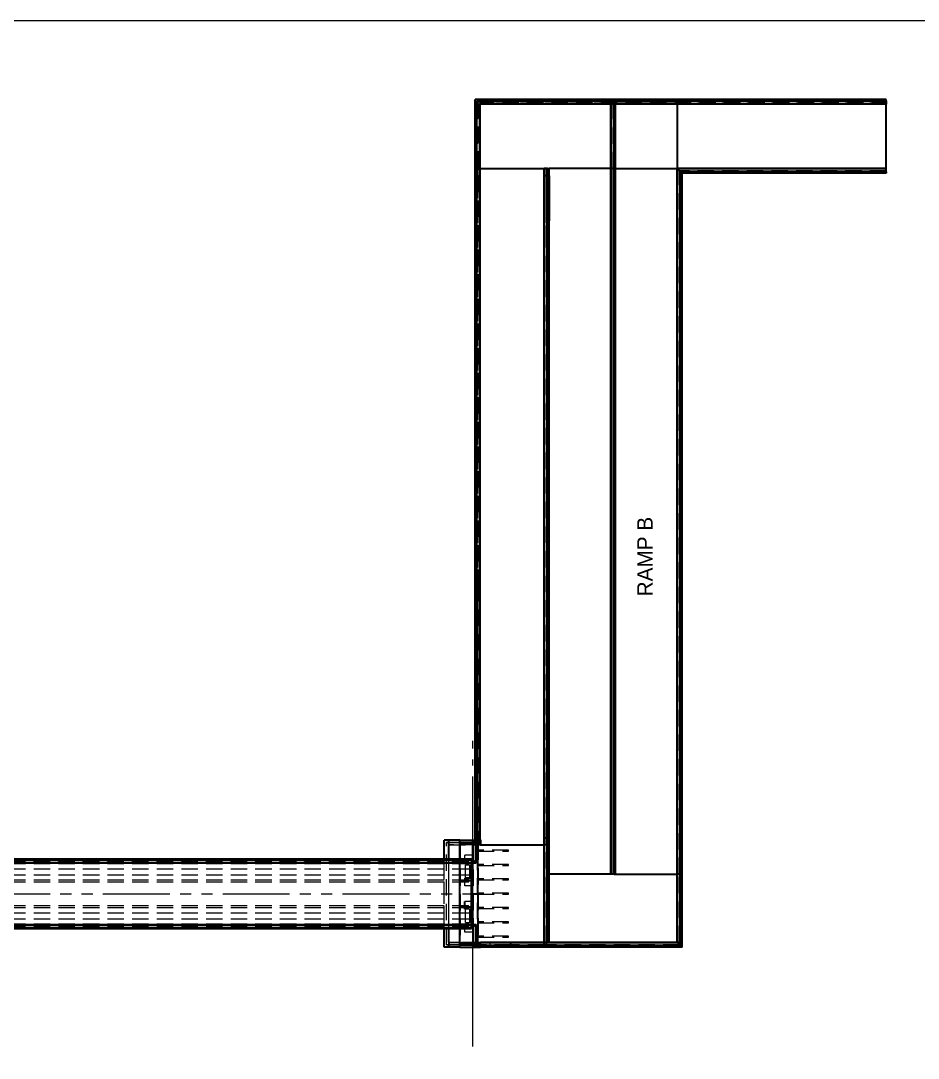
# Model space of a CAD drawing. Extents: x -9 to 613, y -379 to 18.
# Drawn here: x 165.6 to 340.6, y -193 to 9.3 of the extents above; entities that cross this region are included whole.
import ezdxf
from ezdxf.enums import TextEntityAlignment as Align

# ---------------------------------------------------------------- set-up
doc = ezdxf.new("R2010")
doc.units = 21
doc.header["$MEASUREMENT"] = 0
for name, pattern in [('DGN2', [0.12, 0.08, -0.04]), ('DGN6', [0.584, 0.32, -0.056, 0.048, -0.056, 0.048, -0.056]), ('DGN7', [0.726, 0.59, -0.053, 0.03, -0.053])]:
    doc.linetypes.add(name, pattern=pattern)
for name, color, linetype, lineweight in [('AppSlabConc', 3, 'Continuous', 30), ('AppSlabConc_h', 3, 'DGN2', 20), ('BaseLineSurveyPGL', 1, 'DGN6', 9), ('BeamConc_h', 3, 'DGN2', 20), ('BearingPadMisc', 5, 'Continuous', 15), ('Border', 7, 'Continuous', 15), ('CL_Major', 1, 'DGN7', 9), ('PileConc', 3, 'Continuous', 30), ('PileConc_h', 3, 'DGN2', 20), ('Rebar_h', 2, 'DGN2', 15), ('SubStrConc', 3, 'Continuous', 30), ('SubStrConc2', 3, 'Continuous', 30), ('SubStrConc2_h', 3, 'DGN2', 30), ('SubStrConc_h', 3, 'DGN2', 30), ('SupstrConc', 3, 'Continuous', 30), ('SupstrConc3_h', 3, 'DGN2', 20), ('SupstrConc_h', 3, 'DGN2', 20), ('TextStructures', 7, 'Continuous', 9), ('TrafBarrierConc', 3, 'Continuous', 30), ('WallConc', 3, 'Continuous', 30), ('WallConc_h', 3, 'DGN2', 20), ('WallMSEPanel', 3, 'Continuous', 30), ('WallMSEPanel_h', 3, 'DGN2', 20)]:
    doc.layers.add(name, color=color, linetype=linetype, lineweight=lineweight)
doc.styles.add('FDOT Structures', font='FDOT.ttf')

msp = doc.modelspace()

# ---------------------------------------------------------------- linework, layer by layer
at = {"layer": 'AppSlabConc'}
for points in [[(293.599305, -6.958334), (293.599305, -19.457684)], [(334.374521, -19.457684), (334.374521, -6.958334)], [(255.183015, -19.457684), (267.682637, -19.457684)], [(280.640971, -19.457684), (268.640971, -19.457684)], [(281.599304, -19.457684), (293.599305, -19.457684)], [(255.183015, -150.397507), (255.276054, -150.397506)], [(255.234408, -150.939173), (255.276065, -150.939172)], [(255.234408, -151.397537), (261.432826, -151.397537), (267.682637, -151.397537)], [(255.276054, -150.397506), (255.276065, -150.939172)], [(280.640971, -157.066396), (268.640971, -157.066396)], [(281.599304, -157.066396), (293.599305, -157.066396)]]:
    msp.add_lwpolyline(points, dxfattribs=at)
at = {"layer": 'AppSlabConc_h', "ltscale": 40}
for points in [[(268.14097, -19.457684), (268.14097, -157.066396)], [(254.734402, -151.10585), (254.734408, -151.397537)], [(255.183015, -150.939174), (255.276065, -150.939172)], [(255.183015, -150.939174), (255.234408, -150.939173)], [(254.734429, -152.421326), (254.734433, -152.587993)], [(268.640971, -157.066396), (268.14097, -157.066396)], [(268.14097, -157.066396), (268.14097, -170.397537)], [(280.640971, -157.066396), (268.14097, -157.066396)], [(254.7348, -170.397537), (254.734806, -170.689183)], [(254.776476, -170.855849), (254.865055, -170.855847), (255.2348, -170.85584)]]:
    msp.add_lwpolyline(points, dxfattribs=at)
at = {"layer": 'BaseLineSurveyPGL', "ltscale": 40, "flags": 128}
for points in [[(41.484604, -160.901918), (148.834604, -160.899702), (253.734604, -160.897537)], [(41.734604, -160.901913), (148.834604, -160.899702), (253.484604, -160.897543)]]:
    msp.add_lwpolyline(points, dxfattribs=at)
at = {"layer": 'BeamConc_h', "ltscale": 40}
for points in [[(148.959474, -154.608033), (253.484474, -154.605876)], [(148.959483, -155.0247), (253.484483, -155.022543)], [(148.959504, -156.0247), (253.484504, -156.022543)], [(148.959528, -157.191366), (253.484528, -157.189209)], [(148.959548, -158.191366), (253.484548, -158.189209)], [(148.959557, -158.608033), (253.484557, -158.605876)], [(148.959651, -163.191366), (253.484651, -163.189209)], [(148.95966, -163.608033), (253.48466, -163.605876)], [(148.959681, -164.608033), (253.484681, -164.605876)], [(148.959705, -165.7747), (253.484705, -165.772543)], [(148.959725, -166.7747), (253.484725, -166.772543)], [(148.959734, -167.191366), (253.484734, -167.189209)]]:
    msp.add_lwpolyline(points, dxfattribs=at)
at = {"layer": 'BearingPadMisc', "linetype": 'DGN2', "ltscale": 40}
for points in [[(252.317821, -155.272567), (253.151155, -155.272549)], [(252.317876, -157.939233), (252.317821, -155.272567)], [(253.15121, -157.939216), (253.151155, -155.272549)], [(252.317876, -157.939233), (253.15121, -157.939216)], [(252.317999, -163.8559), (253.151332, -163.855883)], [(252.318054, -166.522567), (252.317999, -163.8559)], [(253.151387, -166.522549), (253.151332, -163.855883)], [(252.318054, -166.522567), (253.151387, -166.522549)]]:
    msp.add_lwpolyline(points, dxfattribs=at)
at = {"layer": 'Border'}
msp.add_lwpolyline([(-9.336, -379.336), (613.336, -379.336), (613.336, 9.336), (-9.336, 9.336)], close=True, dxfattribs=at)
at = {"layer": 'CL_Major', "ltscale": 40}
msp.add_line((253.734402, -190.689256), (253.734402, -131.10585), dxfattribs=at)
at = {"layer": 'PileConc'}
for points in [[(253.734467, -154.230871), (253.734468, -154.293371)], [(253.734479, -154.835037), (253.73448, -154.897537)], [(253.734729, -166.960037), (253.734728, -166.897537)], [(253.734742, -167.564204), (253.73474, -167.501704)]]:
    msp.add_lwpolyline(points, dxfattribs=at)
at = {"layer": 'PileConc_h', "ltscale": 40}
for points in [[(253.734449, -153.397537), (252.234449, -153.397568)], [(252.23448, -154.897568), (252.234449, -153.397568)], [(253.73448, -154.897537), (253.734449, -153.397537)], [(253.73448, -154.897537), (252.23448, -154.897568)], [(252.234573, -159.397568), (252.234542, -157.897568)], [(253.734573, -159.397537), (252.234573, -159.397568)], [(253.734635, -162.397537), (252.234635, -162.397568)], [(253.734666, -163.897537), (252.234666, -163.897568)], [(253.734728, -166.897537), (252.234728, -166.897568)], [(252.234759, -168.397568), (252.234728, -166.897568)], [(253.734759, -168.397537), (253.734728, -166.897537)], [(253.734759, -168.397537), (252.234759, -168.397568)]]:
    msp.add_lwpolyline(points, dxfattribs=at)
at = {"layer": 'Rebar_h', "ltscale": 40}
for points in [[(254.734408, -151.397537), (254.734463, -154.076537), (254.734468, -154.285537), (254.734604, -160.878537), (254.734608, -161.087537), (254.734744, -167.661537), (254.734747, -167.832537), (254.7348, -170.397537)], [(260.734429, -152.421202), (254.734429, -152.421326)], [(254.734433, -152.587993), (260.734433, -152.587869)], [(260.734433, -152.587869), (260.734429, -152.421202)], [(260.734487, -155.218821), (254.734487, -155.218945)], [(254.734487, -155.218945), (254.73449, -155.385612)], [(254.73449, -155.385612), (260.73449, -155.385488)], [(260.73449, -155.385488), (260.734487, -155.218821)], [(260.734545, -158.016441), (254.734545, -158.016564)], [(254.734545, -158.016564), (254.734548, -158.183231)], [(254.734548, -158.183231), (260.734548, -158.183107)], [(260.734548, -158.183107), (260.734545, -158.016441)], [(260.734602, -160.81406), (254.734602, -160.814183)], [(254.734602, -160.814183), (254.734606, -160.98085)], [(254.734606, -160.98085), (260.734606, -160.980726)], [(260.734606, -160.980726), (260.734602, -160.81406)], [(260.73466, -163.611679), (254.73466, -163.611802)], [(254.734664, -163.778469), (260.734664, -163.778345)], [(260.734664, -163.778345), (260.73466, -163.611679)], [(260.734718, -166.409298), (254.734718, -166.409421)], [(254.734718, -166.409421), (254.734721, -166.576088)], [(254.734721, -166.576088), (260.734721, -166.575964)], [(260.734721, -166.575964), (260.734718, -166.409298)], [(260.734776, -169.206917), (254.734776, -169.207041)], [(254.734776, -169.207041), (254.734779, -169.373707)], [(254.734779, -169.373707), (260.734779, -169.373583)], [(260.734779, -169.373583), (260.734776, -169.206917)]]:
    msp.add_lwpolyline(points, dxfattribs=at)
at = {"layer": 'SubStrConc'}
for points in [[(251.234464, -154.105922), (251.234402, -151.105922)], [(253.734402, -151.105871), (253.734408, -151.397537)], [(251.234806, -170.689256), (251.234744, -167.689256)], [(253.7348, -170.397537), (253.734806, -170.689204)]]:
    msp.add_lwpolyline(points, dxfattribs=at)
at = {"layer": 'SubStrConc2'}
for points in [[(251.234388, -150.439256), (255.234388, -150.439173)], [(251.234402, -151.105922), (251.234388, -150.439256)], [(251.234402, -151.105922), (253.755235, -151.10587)], [(255.234394, -150.730871), (255.234388, -150.439173)], [(253.484479, -154.855876), (253.734479, -154.855871)], [(253.484552, -158.355876), (253.734552, -158.355871)], [(253.484657, -163.439209), (253.734657, -163.439204)], [(253.484729, -166.939209), (253.734729, -166.939204)], [(251.234806, -170.689256), (253.75564, -170.689204)], [(251.23482, -171.355922), (251.234806, -170.689256)], [(251.23482, -171.355922), (255.23482, -171.35584)], [(255.2348, -170.897506), (255.234811, -170.897506)], [(255.23482, -171.35584), (255.234811, -170.897506)]]:
    msp.add_lwpolyline(points, dxfattribs=at)
at = {"layer": 'SubStrConc2_h', "ltscale": 40}
for points in [[(251.234398, -150.897589), (255.234398, -150.897506)], [(251.234398, -150.897589), (254.734398, -150.897517)], [(251.234402, -151.105922), (254.734402, -151.10585)], [(251.234408, -151.397537), (251.2348, -170.397537)], [(253.734402, -151.105871), (254.734402, -151.10585)], [(253.734408, -151.397537), (253.734604, -160.897537)], [(253.755235, -151.10587), (254.734402, -151.10585)], [(254.734398, -150.897517), (255.234398, -150.897506)], [(254.734398, -150.897517), (254.864618, -150.897514), (255.234398, -150.897506)], [(254.734402, -151.10585), (254.734398, -150.897517)], [(251.234479, -154.855922), (253.734479, -154.855871)], [(251.234479, -154.855922), (253.484479, -154.855876)], [(251.234552, -158.355922), (251.234479, -154.855922)], [(253.734552, -158.355871), (253.734479, -154.855871)], [(251.234552, -158.355922), (253.734552, -158.355871)], [(251.234552, -158.355922), (253.484552, -158.355876)], [(253.734604, -160.897537), (253.7348, -170.397537)], [(251.234657, -163.439256), (253.734657, -163.439204)], [(251.234657, -163.439256), (253.484657, -163.439209)], [(251.234729, -166.939256), (251.234657, -163.439256)], [(253.734729, -166.939204), (253.734657, -163.439204)], [(251.234729, -166.939256), (253.734729, -166.939204)], [(251.234729, -166.939256), (253.484729, -166.939209)], [(251.234806, -170.689256), (254.734806, -170.689183)], [(251.234811, -170.897589), (255.2348, -170.897506)], [(251.234811, -170.897589), (254.734811, -170.897517)], [(253.734806, -170.689204), (254.734806, -170.689183)], [(253.755635, -170.689204), (254.245242, -170.689193), (254.734806, -170.689183)], [(253.75564, -170.689204), (254.734806, -170.689183)], [(254.734811, -170.897517), (254.734806, -170.689183)], [(254.734811, -170.897517), (255.2348, -170.897506)], [(254.734811, -170.897517), (254.86502, -170.897514), (255.2348, -170.897506)]]:
    msp.add_lwpolyline(points, dxfattribs=at)
at = {"layer": 'SubStrConc_h', "ltscale": 40}
for points in [[(251.23482, -171.355871), (251.234388, -150.439256)], [(251.234806, -170.689256), (251.234402, -151.105922)], [(254.734806, -170.689183), (254.734402, -151.10585)], [(254.734402, -151.10585), (254.734604, -160.897517)], [(251.234744, -167.689256), (251.234464, -154.105922)], [(253.734542, -157.897537), (252.234542, -157.897568)], [(253.734573, -159.397537), (253.734542, -157.897537)], [(253.734604, -160.897537), (254.734604, -160.897517)], [(254.734604, -160.897517), (254.734806, -170.689183)], [(252.234666, -163.897568), (252.234635, -162.397568)], [(253.734666, -163.897537), (253.734635, -162.397537)], [(254.73466, -163.611802), (254.734664, -163.778469)]]:
    msp.add_lwpolyline(points, dxfattribs=at)
at = {"layer": 'SupstrConc'}
for points in [[(148.834464, -154.108036), (253.484464, -154.105876)], [(253.484467, -154.230876), (253.484464, -154.105876)], [(253.484604, -160.897543), (253.48448, -154.897543)], [(253.484728, -166.897543), (253.484604, -160.897543)], [(148.834744, -167.691369), (253.484744, -167.689209)], [(253.484744, -167.689209), (253.484742, -167.564209)]]:
    msp.add_lwpolyline(points, dxfattribs=at)
at = {"layer": 'SupstrConc3_h', "ltscale": 40}
for points in [[(253.755231, -151.10587), (254.244842, -151.10586), (254.734402, -151.10585)], [(254.724682, -150.939184), (255.183015, -150.939174)], [(254.776065, -150.939183), (255.183015, -150.939174)], [(255.183015, -151.397537), (255.183015, -150.939174)], [(254.42198, -154.897523), (253.7553, -154.23087)], [(254.422228, -166.897523), (253.755575, -167.564204)]]:
    msp.add_lwpolyline(points, dxfattribs=at)
at = {"layer": 'SupstrConc_h', "ltscale": 40}
for points in [[(148.834468, -154.316327), (253.484468, -154.314168)], [(148.834469, -154.357152), (253.484469, -154.354993)], [(148.83447, -154.399644), (253.48447, -154.397484)], [(148.834738, -167.399761), (253.484738, -167.397601)], [(148.834739, -167.442252), (253.484739, -167.440092)], [(148.83474, -167.483077), (253.48474, -167.480917)]]:
    msp.add_lwpolyline(points, dxfattribs=at)
at = {"layer": 'TrafBarrierConc'}
for points in [[(254.516348, -6.5), (254.516348, -6.291667)], [(254.724682, -6.291667), (254.516348, -6.291667)], [(254.516348, -6.958334), (254.516348, -6.5)], [(254.516348, -19.457684), (254.516348, -6.958334)], [(254.578848, -6.5), (254.578848, -6.354167)], [(254.724682, -6.354167), (254.578848, -6.354167)], [(254.578848, -6.958334), (254.578848, -6.5)], [(254.578848, -19.457684), (254.578848, -6.958334)], [(255.183015, -6.291667), (254.724682, -6.291667)], [(255.183015, -6.354167), (254.724682, -6.354167)], [(255.120515, -6.958334), (255.120515, -6.895834)], [(255.183015, -6.895834), (255.120515, -6.895834)], [(255.120515, -19.457684), (255.120515, -6.958334)], [(280.640971, -6.291667), (255.183015, -6.291667)], [(280.640971, -6.354167), (255.183015, -6.354167)], [(280.640971, -6.895834), (255.183015, -6.895834)], [(281.099304, -6.291667), (280.640971, -6.291667)], [(281.099304, -6.354167), (280.640971, -6.354167)], [(281.099304, -6.895834), (280.640971, -6.895834)], [(280.703471, -19.457684), (280.703471, -6.958334)], [(281.099304, -6.291667), (281.099304, -6.354167)], [(293.599305, -6.291667), (281.099304, -6.291667)], [(293.599305, -6.354167), (281.099304, -6.354167)], [(293.599305, -6.895834), (281.099304, -6.895834)], [(281.245138, -19.457684), (281.245138, -6.958334)], [(281.307638, -19.457684), (281.307638, -6.958334)], [(334.374521, -6.291667), (293.599305, -6.291667)], [(293.599305, -6.291667), (293.599305, -6.354167)], [(334.374521, -6.354167), (293.599305, -6.354167)], [(334.374521, -6.895834), (293.599305, -6.895834)], [(334.374521, -6.291667), (334.374521, -6.354167)], [(254.516348, -19.557684), (254.516348, -19.457684)], [(254.516348, -19.457684), (254.578848, -19.457684)], [(254.516348, -20.876082), (254.516348, -19.557684)], [(254.578848, -19.557684), (254.578848, -19.457684)], [(254.578848, -20.876082), (254.578848, -19.557684)], [(255.120515, -19.557684), (255.120515, -19.457684)], [(255.120515, -20.876082), (255.120515, -19.557684)], [(267.745137, -19.557684), (267.745137, -19.457684)], [(267.745137, -20.876082), (267.745137, -19.557684)], [(268.349304, -19.457684), (268.286804, -19.457684)], [(268.286804, -19.557684), (268.286804, -19.457684)], [(268.286804, -20.876082), (268.286804, -19.557684)], [(268.349304, -19.557684), (268.349304, -19.457684)], [(268.349304, -20.876082), (268.349304, -19.557684)], [(280.703471, -157.066396), (280.703471, -19.457684)], [(281.307638, -19.457684), (281.245138, -19.457684)], [(281.245138, -157.066396), (281.245138, -19.457684)], [(281.307638, -157.066396), (281.307638, -19.457684)], [(334.374521, -19.520184), (293.661805, -19.520184)], [(293.661805, -157.066396), (293.661805, -19.520184)], [(334.374521, -20.06185), (294.203471, -20.06185)], [(294.265971, -20.12435), (294.203471, -20.06185)], [(294.203471, -157.066396), (294.203471, -20.06185)], [(334.374521, -20.12435), (294.265971, -20.12435)], [(294.265971, -157.066396), (294.265971, -20.12435)], [(334.374521, -20.12435), (334.374521, -20.06185)], [(254.516348, -150.079139), (254.516348, -20.876082)], [(254.578848, -150.079139), (254.578848, -20.876082)], [(255.120515, -150.079139), (255.120515, -20.876082)], [(267.745137, -150.079139), (267.745137, -20.876082)], [(268.286804, -150.079139), (268.286804, -20.876082)], [(268.349304, -150.079139), (268.349304, -20.876082)], [(253.755228, -150.730871), (255.234408, -150.730871)], [(253.755228, -150.730871), (253.817729, -150.793371)], [(253.7553, -154.23087), (253.755228, -150.730871)], [(253.817729, -150.793371), (255.234408, -150.793371)], [(253.817801, -154.293369), (253.817729, -150.793371)], [(254.359407, -151.335037), (254.776073, -151.335037)], [(254.359407, -151.335037), (254.421908, -151.397537)], [(254.359479, -154.835024), (254.359407, -151.335037)], [(254.421908, -151.397537), (254.776075, -151.397537)], [(254.42198, -154.897523), (254.421908, -151.397537)], [(254.516348, -150.397521), (254.516348, -150.079139)], [(254.516348, -150.397521), (254.578848, -150.39752)], [(254.578848, -150.39752), (254.578848, -150.079139)], [(254.578848, -150.39752), (254.692721, -150.397518)], [(254.692721, -150.397518), (254.776054, -150.397516)], [(254.776054, -150.397516), (254.948285, -150.397512), (255.120515, -150.397509)], [(254.776066, -150.990589), (254.776065, -150.939183)], [(255.120515, -151.335037), (254.948294, -151.335037), (254.776073, -151.335037)], [(255.120515, -150.397509), (255.120515, -150.079139)], [(255.120515, -150.397509), (255.183015, -150.397507)], [(255.120515, -151.335037), (255.234408, -151.335037)], [(255.183015, -151.397537), (255.234408, -151.397537)], [(255.234408, -150.730871), (255.234408, -150.793371)], [(255.234408, -150.793371), (255.234408, -151.335037)], [(255.234408, -151.335037), (255.234408, -151.397537)], [(267.745137, -151.397537), (267.745137, -150.079139)], [(267.745137, -170.397537), (267.745137, -151.397537)], [(268.286804, -151.397537), (268.286804, -150.079139)], [(268.349304, -151.397537), (268.286804, -151.397537)], [(268.286804, -170.397537), (268.286804, -151.397537)], [(268.349304, -151.397537), (268.349304, -150.079139)], [(268.349304, -170.397537), (268.349304, -151.397537)], [(148.834467, -154.233036), (253.484467, -154.230876)], [(148.834468, -154.295536), (253.484468, -154.293376)], [(148.834479, -154.837202), (253.484479, -154.835043)], [(148.83448, -154.899702), (253.48448, -154.897543)], [(253.484467, -154.230876), (253.484468, -154.293376)], [(253.484468, -154.293376), (253.484479, -154.835043)], [(253.484479, -154.835043), (253.48448, -154.897543)], [(253.734467, -154.230871), (253.7553, -154.23087)], [(253.734468, -154.293371), (253.817801, -154.293369)], [(253.734468, -154.293371), (253.734479, -154.835037)], [(253.734479, -154.835037), (254.359479, -154.835024)], [(253.73448, -154.897537), (254.42198, -154.897523)], [(253.7553, -154.23087), (253.817801, -154.293369)], [(254.359479, -154.835024), (254.42198, -154.897523)], [(281.307638, -157.066396), (281.245138, -157.066396)], [(293.661805, -170.397537), (293.661805, -157.066396)], [(294.265971, -157.066396), (294.203471, -157.066396)], [(294.203471, -170.397537), (294.203471, -157.066396)], [(294.265971, -170.397537), (294.265971, -157.066396)], [(148.834728, -166.899702), (253.484728, -166.897543)], [(148.834729, -166.962202), (253.484729, -166.960043)], [(148.83474, -167.503869), (253.48474, -167.501709)], [(148.834742, -167.566369), (253.484742, -167.564209)], [(253.484729, -166.960043), (253.484728, -166.897543)], [(253.48474, -167.501709), (253.484729, -166.960043)], [(253.484742, -167.564209), (253.48474, -167.501709)], [(253.734728, -166.897537), (254.422228, -166.897523)], [(253.734729, -166.960037), (254.359729, -166.960024)], [(253.73474, -167.501704), (253.734729, -166.960037)], [(253.73474, -167.501704), (253.818074, -167.501702)], [(253.734742, -167.564204), (253.755575, -167.564204)], [(253.755575, -167.564204), (253.818074, -167.501702)], [(253.755575, -167.564204), (253.755647, -171.064204)], [(253.818074, -167.501702), (253.818146, -171.001704)], [(254.359729, -166.960024), (254.422228, -166.897523)], [(254.359729, -166.960024), (254.359801, -170.460037)], [(254.422228, -166.897523), (254.4223, -170.397537)], [(253.755647, -171.064204), (253.818146, -171.001704)], [(253.755647, -171.064204), (255.2348, -171.064204)], [(253.818146, -171.001704), (255.2348, -171.001704)], [(254.359801, -170.460037), (254.4223, -170.397537)], [(254.359801, -170.460037), (255.2348, -170.460037)], [(254.4223, -170.397537), (255.2348, -170.397537)], [(255.2348, -170.460037), (255.2348, -170.397537)], [(261.20366, -170.460037), (255.2348, -170.460037)], [(255.2348, -170.85584), (255.2348, -170.460037)], [(255.2348, -171.001704), (255.2348, -170.460037)], [(255.2348, -171.064204), (255.2348, -171.001704)], [(255.276479, -171.001704), (255.276476, -170.855839)], [(261.20366, -171.001704), (255.276479, -171.001704)], [(255.276481, -171.064204), (255.276479, -171.001704)], [(261.20366, -171.064204), (255.276481, -171.064204)], [(267.682637, -170.460037), (261.20366, -170.460037)], [(267.682637, -171.001704), (261.20366, -171.001704)], [(267.682637, -171.064204), (261.20366, -171.064204)], [(268.14097, -170.460037), (267.682637, -170.460037)], [(268.14097, -171.001704), (267.682637, -171.001704)], [(267.682637, -171.064204), (267.682637, -171.001704)], [(268.14097, -171.064204), (267.682637, -171.064204)], [(293.661805, -170.460037), (268.14097, -170.460037)], [(294.057637, -171.001704), (268.14097, -171.001704)], [(294.057637, -171.064204), (268.14097, -171.064204)], [(293.661805, -170.460037), (293.661805, -170.397537)], [(293.661805, -170.460037), (294.057637, -170.85587)], [(294.203471, -171.001704), (294.057638, -171.001704)], [(294.265971, -171.064204), (294.057638, -171.064204)], [(294.203471, -170.855871), (294.203471, -170.397537)], [(294.203471, -171.001704), (294.203471, -170.855871)], [(294.265971, -170.855871), (294.265971, -170.397537)], [(294.265971, -171.064204), (294.265971, -170.855871)]]:
    msp.add_lwpolyline(points, dxfattribs=at)
at = {"layer": 'WallConc'}
for points in [[(254.224682, -6.5), (254.224682, -6)], [(254.724682, -6), (254.224682, -6)], [(255.183015, -6), (254.724682, -6)], [(280.640971, -6), (255.183015, -6)], [(281.099304, -6), (280.640971, -6)], [(281.099304, -6.291667), (281.099304, -6)], [(293.599305, -6), (281.099304, -6)], [(334.374521, -6), (293.599305, -6)], [(293.599305, -6.291667), (293.599305, -6)], [(334.374521, -6.291667), (334.374521, -6)], [(254.224682, -6.958334), (254.224682, -6.5)], [(254.224682, -19.457684), (254.224682, -6.958334)], [(281.599304, -19.457684), (281.599304, -6.958334)], [(254.224682, -19.557684), (254.224682, -19.457684)], [(254.516348, -19.457684), (254.224682, -19.457684)], [(254.224682, -20.876082), (254.224682, -19.557684)], [(268.349304, -19.457684), (268.640971, -19.457684)], [(268.640971, -19.557684), (268.640971, -19.457684)], [(268.640971, -20.876082), (268.640971, -19.557684)], [(281.307638, -19.457684), (281.599304, -19.457684)], [(281.599304, -157.066396), (281.599304, -19.457684)], [(294.265971, -20.12435), (294.557638, -20.416017)], [(334.374521, -20.12435), (334.374521, -20.416017)], [(254.224682, -150.079139), (254.224682, -20.876082)], [(268.640971, -150.079139), (268.640971, -20.876082)], [(268.640971, -20.876082), (268.640971, -29.704698)], [(294.557638, -157.066396), (294.557638, -20.416017)], [(334.374521, -20.416017), (294.557638, -20.416017)], [(248.151116, -154.105986), (248.151116, -150.439204)], [(249.109449, -150.439204), (248.151116, -150.439204)], [(251.234388, -150.439204), (249.109449, -150.439204)], [(249.109449, -151.397537), (249.109449, -150.439204)], [(251.234388, -150.439256), (251.234388, -150.439204)], [(254.224682, -150.397527), (254.224682, -150.079139)], [(254.516348, -150.397521), (254.224682, -150.397527)], [(268.349304, -151.397537), (268.640971, -151.397537)], [(268.640971, -151.397537), (268.640971, -150.079139)], [(268.640971, -170.397537), (268.640971, -151.397537)], [(281.307638, -157.066396), (281.599304, -157.066396)], [(294.265971, -157.066396), (294.557638, -157.066396)], [(294.557638, -170.397537), (294.557638, -157.066396)], [(248.151116, -171.355871), (248.151116, -167.689319)], [(249.109449, -171.355871), (248.151116, -171.355871)], [(249.109449, -170.397537), (249.109449, -171.355871)], [(251.23482, -171.355871), (249.109449, -171.355871)], [(255.276481, -171.064204), (255.276487, -171.355871)], [(261.20366, -171.355871), (255.276487, -171.355871)], [(267.682637, -171.355871), (261.20366, -171.355871)], [(267.682637, -171.064204), (267.682637, -171.355871)], [(268.14097, -171.355871), (267.682637, -171.355871)], [(294.057637, -171.355871), (268.14097, -171.355871)], [(294.557638, -171.355871), (294.057638, -171.355871)], [(294.557638, -170.855871), (294.557638, -170.397537)], [(294.557638, -171.355871), (294.557638, -170.855871)]]:
    msp.add_lwpolyline(points, dxfattribs=at)
at = {"layer": 'WallConc_h', "ltscale": 40}
for points in [[(268.14097, -19.457684), (268.14097, -26.1841)], [(268.14097, -19.457684), (268.14097, -22.79761)], [(268.14097, -22.79761), (268.14097, -33.803703)], [(268.14097, -26.1841), (268.14097, -37.190194)], [(268.640971, -33.752906), (268.140971, -33.803703)], [(268.640971, -37.139396), (268.140971, -37.190194)], [(281.099304, -139.612229), (281.099304, -150.445563)], [(281.599304, -139.662229), (281.099304, -139.612229)], [(281.099304, -142.945563), (281.099304, -153.778896)], [(281.599304, -142.995563), (281.099304, -142.945563)], [(248.151116, -171.355871), (248.151116, -150.439204)], [(249.109449, -150.939204), (248.651116, -150.939204)], [(251.192732, -150.939204), (248.651116, -150.939204)], [(251.234399, -150.939204), (249.109449, -150.939204)], [(249.109449, -151.397537), (251.234408, -151.397537)], [(281.099304, -150.445563), (281.099304, -157.066396)], [(248.151116, -167.689319), (248.151116, -154.105986)], [(249.109449, -170.855871), (248.651116, -170.855871)], [(253.734815, -170.855871), (248.651116, -170.855871)], [(251.2348, -170.397537), (249.109449, -170.397537)], [(251.23481, -170.855871), (249.109449, -170.855871)]]:
    msp.add_lwpolyline(points, dxfattribs=at)
at = {"layer": 'WallMSEPanel'}
for points in [[(254.578848, -6.958334), (255.120515, -6.958334)], [(255.183015, -6.354167), (255.183015, -6.895834)], [(255.183015, -19.457684), (255.183015, -6.958334)], [(280.640971, -6.958334), (255.183015, -6.958334)], [(280.640971, -6.354167), (280.640971, -6.895834)], [(280.640971, -19.457684), (280.640971, -6.958334)], [(281.245138, -6.958334), (280.703471, -6.958334)], [(281.099304, -6.354167), (281.099304, -6.895834)], [(281.099304, -6.895834), (281.099304, -6.958334)], [(293.599305, -6.958334), (281.599304, -6.958334)], [(293.599305, -6.354167), (293.599305, -6.895834)], [(293.599305, -6.895834), (293.599305, -6.958334)], [(334.374521, -6.958334), (293.599305, -6.958334)], [(334.374521, -6.354167), (334.374521, -6.895834)], [(334.374521, -6.895834), (334.374521, -6.958334)], [(254.578848, -19.457684), (255.120515, -19.457684)], [(254.578848, -19.557684), (255.120515, -19.557684)], [(255.120515, -19.457684), (255.183015, -19.457684)], [(255.183015, -19.557684), (255.183015, -19.457684)], [(255.183015, -20.876082), (255.183015, -19.557684)], [(267.745137, -19.457684), (267.682637, -19.457684)], [(267.682637, -19.557684), (267.682637, -19.457684)], [(267.682637, -20.876082), (267.682637, -19.557684)], [(268.286804, -19.457684), (267.745137, -19.457684)], [(268.286804, -19.557684), (267.745137, -19.557684)], [(280.703471, -19.457684), (280.640971, -19.457684)], [(280.640971, -157.066396), (280.640971, -19.457684)], [(281.245138, -19.457684), (280.703471, -19.457684)], [(334.374521, -19.457684), (293.599305, -19.457684)], [(293.599305, -157.066396), (293.599305, -19.457684)], [(293.661805, -19.520184), (293.599305, -19.457684)], [(294.203471, -20.06185), (293.661805, -19.520184)], [(334.374521, -19.520184), (334.374521, -19.457684)], [(334.374521, -20.06185), (334.374521, -19.520184)], [(254.578848, -20.876082), (255.120515, -20.876082)], [(255.183015, -150.079139), (255.183015, -20.876082)], [(267.682637, -150.079139), (267.682637, -20.876082)], [(268.286804, -20.876082), (267.745137, -20.876082)], [(249.109449, -154.105966), (249.109449, -151.397537)], [(253.734408, -151.397537), (253.755241, -151.397537)], [(253.738576, -151.397537), (253.738533, -151.397537), (253.737408, -151.397537), (253.736199, -151.397537), (253.734408, -151.397537)], [(254.578848, -150.079139), (255.120515, -150.079139)], [(254.724682, -150.439184), (254.724682, -150.397517)], [(255.183015, -150.397507), (255.183015, -150.079139)], [(255.183015, -150.439174), (255.183015, -150.397507)], [(267.682637, -151.397537), (267.682637, -150.079139)], [(267.745137, -151.397537), (267.682637, -151.397537)], [(267.682637, -170.397537), (267.682637, -151.397537)], [(268.286804, -150.079139), (267.745137, -150.079139)], [(268.286804, -151.397537), (267.745137, -151.397537)], [(280.703471, -157.066396), (280.640971, -157.066396)], [(281.245138, -157.066396), (280.703471, -157.066396)], [(293.599305, -170.397537), (293.599305, -157.066396)], [(293.661805, -157.066396), (293.599305, -157.066396)], [(294.203471, -157.066396), (293.661805, -157.066396)], [(249.109449, -170.397537), (249.109449, -167.689299)], [(253.7348, -170.397537), (253.755634, -170.397537)], [(261.20366, -170.397537), (255.2348, -170.397537)], [(255.2348, -170.855871), (255.276476, -170.855871)], [(255.276476, -170.855871), (255.276476, -170.855839)], [(267.682637, -170.397537), (261.20366, -170.397537)], [(261.20366, -171.001704), (261.20366, -170.460037)], [(267.745137, -170.397537), (267.682637, -170.397537)], [(267.682637, -170.460037), (267.682637, -170.397537)], [(267.682637, -171.001704), (267.682637, -170.460037)], [(268.286804, -170.397537), (267.745137, -170.397537)], [(268.14097, -171.001704), (268.14097, -170.460037)], [(268.349304, -170.397537), (268.286804, -170.397537)], [(268.349304, -170.397537), (268.640971, -170.397537)], [(293.599305, -170.397537), (281.120138, -170.397537), (268.640971, -170.397537)], [(293.661805, -170.460037), (293.599305, -170.397537)], [(294.203471, -170.397537), (293.661805, -170.397537)], [(294.057637, -170.85587), (294.057637, -170.85587), (294.057638, -170.85587), (294.057638, -170.855871)]]:
    msp.add_lwpolyline(points, dxfattribs=at)
at = {"layer": 'WallMSEPanel_h', "ltscale": 40}
for points in [[(254.724682, -6.5), (254.724682, -100.67383)], [(254.724682, -6.958334), (254.724682, -6.5)], [(255.183015, -6.5), (254.724682, -6.5)], [(254.724682, -6.5), (334.374521, -6.5)], [(254.724682, -19.457684), (254.724682, -6.958334)], [(280.640971, -6.5), (255.183015, -6.5)], [(255.183015, -6.958334), (334.374521, -6.958334)], [(281.099304, -6.5), (280.640971, -6.5)], [(293.599305, -6.5), (281.099304, -6.5)], [(293.599305, -6.958334), (281.099304, -6.958334)], [(281.099304, -19.457684), (281.099304, -6.958334)], [(281.099304, -6.958334), (281.099304, -157.066396)], [(281.599304, -6.958334), (281.099304, -6.958334)], [(334.374521, -6.5), (293.599305, -6.5)], [(254.724682, -19.557684), (254.724682, -19.457684)], [(254.724682, -20.876082), (254.724682, -19.557684)], [(268.140971, -19.557684), (268.140971, -19.457684)], [(268.140971, -19.457684), (268.140971, -170.397537)], [(268.140971, -20.876082), (268.140971, -19.557684)], [(281.099304, -157.066396), (281.099304, -19.457684)], [(281.099304, -150.445563), (281.099304, -19.457684)], [(281.099304, -139.612229), (281.099304, -19.457684)], [(294.057638, -19.916017), (294.057638, -170.855871)], [(294.057638, -157.066396), (294.057638, -19.916017)], [(334.374521, -19.916017), (294.057638, -19.916017)], [(254.724682, -150.079139), (254.724682, -20.876082)], [(268.140971, -150.079139), (268.140971, -20.876082)], [(268.140971, -22.79761), (268.140971, -20.876082)], [(268.140971, -33.803703), (268.140971, -20.876082)], [(268.140971, -26.1841), (268.140971, -22.79761)], [(268.140971, -150.079139), (268.140971, -26.1841)], [(268.140971, -150.079139), (268.140971, -37.190194)], [(254.724682, -100.67383), (254.724682, -150.939204)], [(255.183015, -100.67383), (254.724682, -100.67383)], [(255.183015, -100.67383), (255.183015, -151.397537)], [(281.099304, -157.066396), (281.099304, -142.945563)], [(248.651116, -170.855871), (248.651116, -150.939204)], [(248.651116, -150.939204), (254.724682, -150.939204)], [(249.109449, -170.397537), (249.109449, -151.397537)], [(254.776075, -151.397537), (249.109449, -151.397537)], [(249.109449, -151.397537), (255.183015, -151.397537)], [(251.192732, -150.939204), (253.734393, -150.939204)], [(254.724682, -150.939204), (253.734393, -150.939204)], [(253.755241, -151.397537), (254.469128, -151.397537), (255.183015, -151.397537)], [(254.724682, -150.397517), (254.724682, -150.079139)], [(254.724682, -150.939184), (254.724682, -150.439184)], [(254.776065, -150.939183), (254.724682, -150.939184)], [(254.776066, -150.990589), (254.776075, -151.397537)], [(254.776075, -151.397537), (255.183015, -151.397537)], [(255.183015, -150.939174), (255.183015, -150.439174)], [(268.140971, -151.397537), (268.140971, -150.079139)], [(268.140971, -170.397537), (268.140971, -151.397537)], [(281.099304, -153.778896), (281.099304, -150.445563)], [(249.109449, -167.689299), (249.109449, -154.105966)], [(281.099304, -157.066396), (281.099304, -153.778896)], [(294.057638, -170.397537), (294.057638, -157.066396)], [(248.651116, -170.855871), (257.069078, -170.855871)], [(254.776467, -170.397537), (249.109449, -170.397537)], [(249.109449, -170.397537), (257.069078, -170.397537)], [(253.734815, -170.855871), (255.276476, -170.855839)], [(254.776476, -170.855849), (253.734815, -170.855871)], [(253.734815, -170.855871), (255.2348, -170.855871)], [(253.755634, -170.397537), (255.2348, -170.397537)], [(254.776476, -170.855849), (254.776472, -170.624737), (254.776467, -170.397537)], [(254.776476, -170.855849), (254.776467, -170.397537)], [(254.776476, -170.855849), (255.276476, -170.855839)], [(261.20366, -170.855871), (255.276476, -170.855871)], [(257.069078, -170.397537), (257.069078, -170.855871)], [(257.069078, -170.855871), (294.057638, -170.855871)], [(267.682637, -170.855871), (261.20366, -170.855871)], [(268.14097, -170.855871), (267.682637, -170.855871)], [(294.057637, -170.855871), (268.14097, -170.855871)], [(294.057638, -170.855871), (294.057638, -170.397537)]]:
    msp.add_lwpolyline(points, dxfattribs=at)

# ---------------------------------------------------------------- texts
at = {"layer": 'TextStructures', "style": 'FDOT Structures'}
msp.add_text('RAMP B', height=3.024, rotation=90, dxfattribs=at).set_placement((287.328471, -95.156778), align=Align.MIDDLE_CENTER)

doc.saveas('drawing.dxf')
